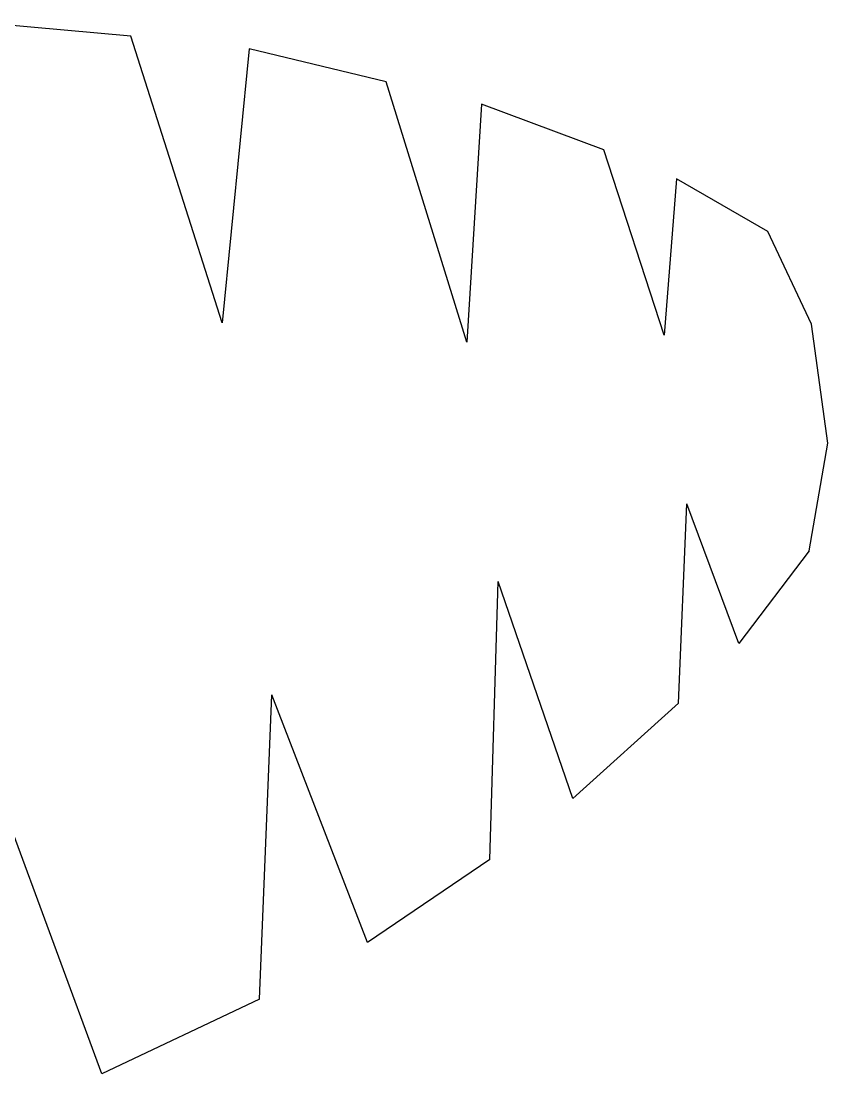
# Model space of a CAD drawing. Header units: millimetres. Extents: x 2099.4 to 2153.6, y 2404.8 to 2485.8.
# Drawn here: x 2132.0099 to 2132.0954, y 2414.8381 to 2414.9497 of the extents above; entities that cross this region are included whole.
import ezdxf

# ---------------------------------------------------------------- set-up
doc = ezdxf.new("R2010")
doc.units = ezdxf.units.MM
doc.layers.add('FUR', color=13, linetype='Continuous')

# ---------------------------------------------------------------- blocks, each defined once
blk = doc.blocks.new('02PTRX27')
at = {"color": 3, "linetype": 'ByBlock'}
for p, q in [((0.586279, 0.086259), (0.571434, 0.087603)), ((0.594343, 0.060968), (0.586279, 0.086259)), ((0.596725, 0.085159), (0.594343, 0.060968)), ((0.608821, 0.082227), (0.596725, 0.085159)), ((0.615969, 0.059257), (0.608821, 0.082227)), ((0.617251, 0.080272), (0.615969, 0.059257)), ((0.628064, 0.07624), (0.617251, 0.080272)), ((0.633379, 0.059868), (0.628064, 0.07624)), ((0.634479, 0.073674), (0.633379, 0.059868)), ((0.642543, 0.069031), (0.634479, 0.073674)), ((0.646391, 0.060845), (0.642543, 0.069031)), ((0.647857, 0.050338), (0.646391, 0.060845)), ((0.646208, 0.040808), (0.647857, 0.050338)), ((0.634662, 0.027368), (0.635395, 0.044962)), ((0.639977, 0.032622), (0.635395, 0.044962)), ((0.646208, 0.040808), (0.639977, 0.032622)), ((0.617985, 0.013562), (0.618718, 0.03812)), ((0.625315, 0.018938), (0.618718, 0.03812)), ((0.597642, 0.001222), (0.598741, 0.028101)), ((0.607172, 0.006231), (0.598741, 0.028101)), ((0.634662, 0.027368), (0.625315, 0.018938)), ((0.583713, -0.005376), (0.575283, 0.017472)), ((0.617985, 0.013562), (0.607172, 0.006231)), ((0.597642, 0.001222), (0.583713, -0.005376))]:
    blk.add_line(p, q, dxfattribs=at)

msp = doc.modelspace()

# ---------------------------------------------------------------- block references
at = {"layer": 'FUR', "xscale": 1.199999999999818, "yscale": 1.199999999999818, "zscale": 1.199999999999818}
msp.add_blockref('02PTRX27', (2131.31801, 2414.84456), dxfattribs=at)

doc.saveas('drawing.dxf')
